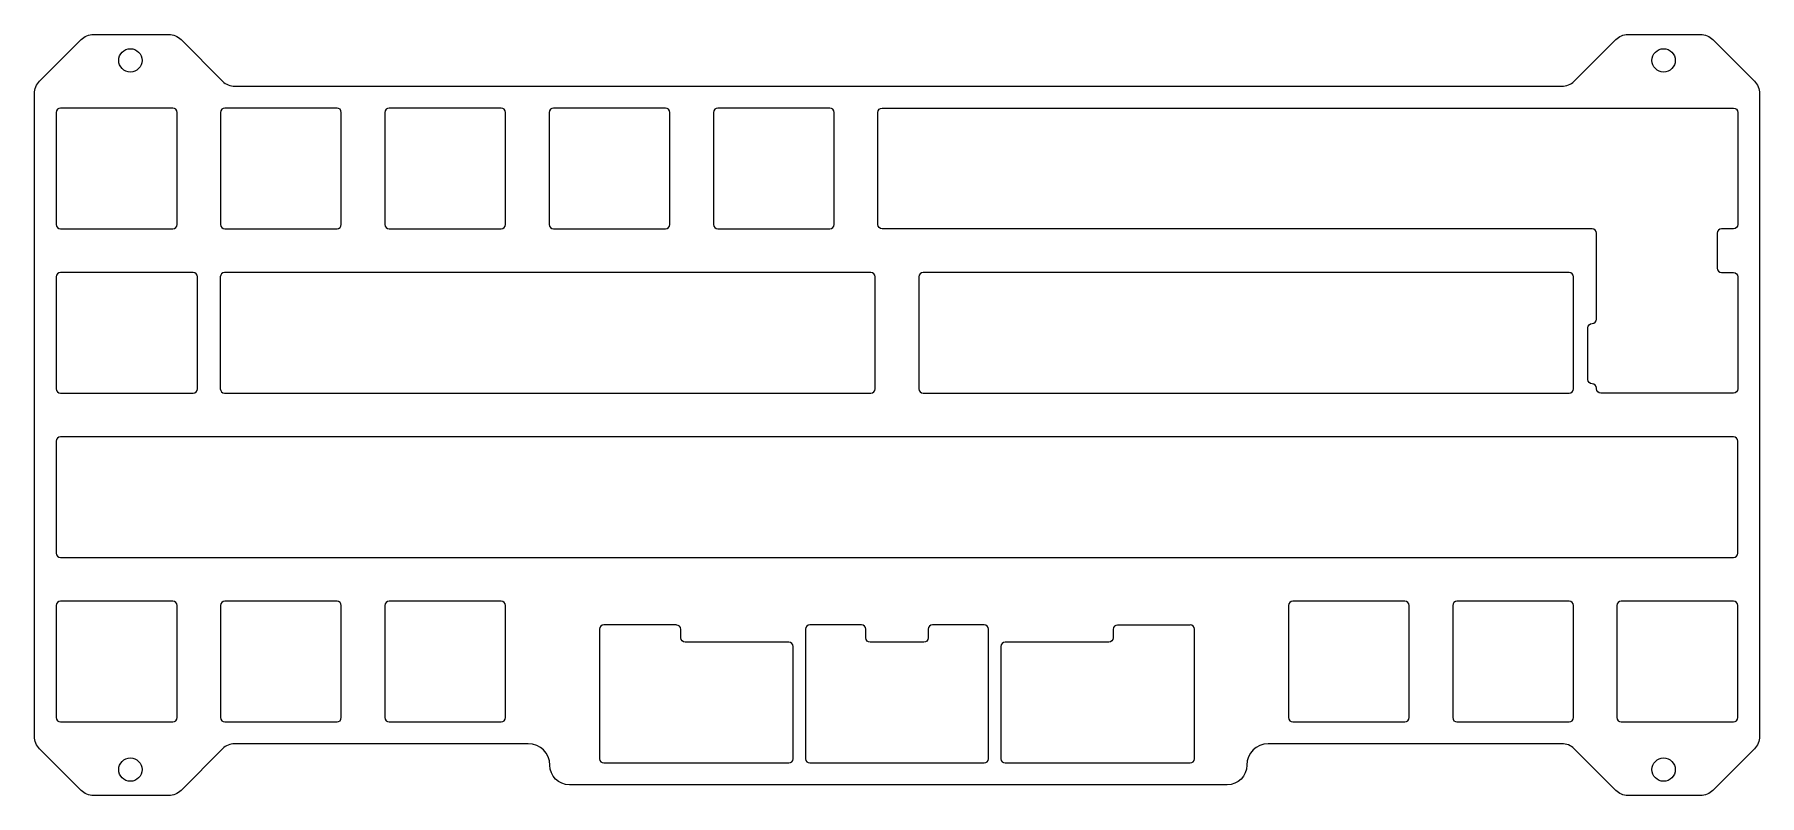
# Model space of a CAD drawing. Header units: millimetres. Extents: x 100 to 300, y 56 to 144.
import ezdxf

# ---------------------------------------------------------------- set-up
doc = ezdxf.new("R2010")
doc.units = ezdxf.units.MM
doc.header["$MEASUREMENT"] = 0
doc.layers.get('0').update_dxf_attribs({"lineweight": 0})

msp = doc.modelspace()

# ---------------------------------------------------------------- linework, layer by layer
at = {"color": 18, "lineweight": 25, "true_color": 0x000000}
msp.add_lwpolyline([(280.63, 121.41)], dxfattribs=at)
for centre in [(111.13, 140.94), (288.92, 140.94), (111.13, 58.73), (288.92, 58.73)]:
    msp.add_circle(centre, 1.35, dxfattribs=at)
for points, knots in [([(100.01, 99.96), (100.01, 99.96), (100.01, 62.56), (100.01, 62.56), (100.01, 62.03), (100.22, 61.53), (100.6, 61.15), (100.6, 61.15), (105.43, 56.32), (105.43, 56.32), (105.8, 55.95), (106.31, 55.74), (106.84, 55.74), (106.84, 55.74), (115.58, 55.74), (115.58, 55.74), (116.11, 55.74), (116.62, 55.95), (117, 56.32), (117, 56.32), (121.83, 61.15), (121.83, 61.15), (122.2, 61.52), (122.69, 61.73), (123.22, 61.74), (123.22, 61.74), (157.27, 61.74), (157.27, 61.74), (158.65, 61.74), (159.77, 60.62), (159.77, 59.24), (159.77, 57.99), (160.78, 56.97), (162.03, 56.97), (162.03, 56.97), (238.32, 56.97), (238.32, 56.97), (239.57, 56.97), (240.58, 57.99), (240.58, 59.24), (240.58, 59.24), (240.58, 59.24), (240.58, 59.24), (240.58, 60.62), (241.7, 61.74), (243.08, 61.74), (243.08, 61.74), (277.13, 61.74), (277.13, 61.74), (277.66, 61.74), (278.17, 61.53), (278.55, 61.15), (278.55, 61.15), (283.38, 56.32), (283.38, 56.32), (283.75, 55.95), (284.26, 55.73), (284.79, 55.73), (284.79, 55.73), (293.21, 55.73), (293.21, 55.73), (293.74, 55.73), (294.25, 55.94), (294.62, 56.32), (294.62, 56.32), (299.45, 61.15), (299.45, 61.15), (299.83, 61.52), (300.04, 62.03), (300.04, 62.56), (300.04, 62.56), (300.04, 137.11), (300.04, 137.11), (300.04, 137.64), (299.83, 138.15), (299.45, 138.52), (299.45, 138.52), (294.62, 143.35), (294.62, 143.35), (294.25, 143.73), (293.74, 143.94), (293.21, 143.94), (293.21, 143.94), (284.79, 143.94), (284.79, 143.94), (284.26, 143.94), (283.75, 143.73), (283.38, 143.35), (283.38, 143.35), (278.55, 138.52), (278.55, 138.52), (278.17, 138.15), (277.66, 137.94), (277.13, 137.94), (277.13, 137.94), (123.24, 137.94), (123.24, 137.94), (122.71, 137.94), (122.2, 138.15), (121.83, 138.52), (121.83, 138.52), (117, 143.35), (117, 143.35), (116.62, 143.73), (116.11, 143.94), (115.58, 143.94), (115.58, 143.94), (106.84, 143.94), (106.84, 143.94), (106.31, 143.94), (105.8, 143.73), (105.43, 143.35), (105.43, 143.35), (100.6, 138.52), (100.6, 138.52), (100.22, 138.15), (100.01, 137.64), (100.01, 137.11), (100.01, 137.11), (100.01, 99.96), (100.01, 99.96)], [0, 0, 0, 0, 1, 1, 1, 2, 2, 2, 3, 3, 3, 4, 4, 4, 5, 5, 5, 6, 6, 6, 7, 7, 7, 8, 8, 8, 9, 9, 9, 10, 10, 10, 11, 11, 11, 12, 12, 12, 13, 13, 13, 14, 14, 14, 15, 15, 15, 16, 16, 16, 17, 17, 17, 18, 18, 18, 19, 19, 19, 20, 20, 20, 21, 21, 21, 22, 22, 22, 23, 23, 23, 24, 24, 24, 25, 25, 25, 26, 26, 26, 27, 27, 27, 28, 28, 28, 29, 29, 29, 30, 30, 30, 31, 31, 31, 32, 32, 32, 33, 33, 33, 34, 34, 34, 35, 35, 35, 36, 36, 36, 37, 37, 37, 38, 38, 38, 39, 39, 39, 40, 40, 40, 40]), ([(103.04, 135.41), (103.04, 135.41), (116.04, 135.41), (116.04, 135.41), (116.31, 135.41), (116.54, 135.19), (116.54, 134.91), (116.54, 134.91), (116.54, 121.91), (116.54, 121.91), (116.54, 121.63), (116.31, 121.41), (116.04, 121.41), (116.04, 121.41), (103.04, 121.41), (103.04, 121.41), (102.76, 121.41), (102.54, 121.63), (102.54, 121.91), (102.54, 121.91), (102.54, 134.91), (102.54, 134.91), (102.54, 135.19), (102.76, 135.41), (103.04, 135.41)], [0, 0, 0, 0, 1, 1, 1, 2, 2, 2, 3, 3, 3, 4, 4, 4, 5, 5, 5, 6, 6, 6, 7, 7, 7, 8, 8, 8, 8]), ([(122.09, 135.41), (122.09, 135.41), (135.09, 135.41), (135.09, 135.41), (135.36, 135.41), (135.59, 135.19), (135.59, 134.91), (135.59, 134.91), (135.59, 121.91), (135.59, 121.91), (135.59, 121.63), (135.36, 121.41), (135.09, 121.41), (135.09, 121.41), (122.09, 121.41), (122.09, 121.41), (121.81, 121.41), (121.59, 121.63), (121.59, 121.91), (121.59, 121.91), (121.59, 134.91), (121.59, 134.91), (121.59, 135.19), (121.81, 135.41), (122.09, 135.41)], [0, 0, 0, 0, 1, 1, 1, 2, 2, 2, 3, 3, 3, 4, 4, 4, 5, 5, 5, 6, 6, 6, 7, 7, 7, 8, 8, 8, 8]), ([(141.14, 135.41), (141.14, 135.41), (154.14, 135.41), (154.14, 135.41), (154.41, 135.41), (154.64, 135.19), (154.64, 134.91), (154.64, 134.91), (154.64, 121.91), (154.64, 121.91), (154.64, 121.63), (154.41, 121.41), (154.14, 121.41), (154.14, 121.41), (141.14, 121.41), (141.14, 121.41), (140.86, 121.41), (140.64, 121.63), (140.64, 121.91), (140.64, 121.91), (140.64, 134.91), (140.64, 134.91), (140.64, 135.19), (140.86, 135.41), (141.14, 135.41)], [0, 0, 0, 0, 1, 1, 1, 2, 2, 2, 3, 3, 3, 4, 4, 4, 5, 5, 5, 6, 6, 6, 7, 7, 7, 8, 8, 8, 8]), ([(160.19, 135.41), (160.19, 135.41), (173.19, 135.41), (173.19, 135.41), (173.46, 135.41), (173.69, 135.19), (173.69, 134.91), (173.69, 134.91), (173.69, 121.91), (173.69, 121.91), (173.69, 121.63), (173.46, 121.41), (173.19, 121.41), (173.19, 121.41), (160.19, 121.41), (160.19, 121.41), (159.91, 121.41), (159.69, 121.63), (159.69, 121.91), (159.69, 121.91), (159.69, 134.91), (159.69, 134.91), (159.69, 135.19), (159.91, 135.41), (160.19, 135.41)], [0, 0, 0, 0, 1, 1, 1, 2, 2, 2, 3, 3, 3, 4, 4, 4, 5, 5, 5, 6, 6, 6, 7, 7, 7, 8, 8, 8, 8]), ([(179.24, 135.41), (179.24, 135.41), (192.24, 135.41), (192.24, 135.41), (192.51, 135.41), (192.74, 135.19), (192.74, 134.91), (192.74, 134.91), (192.74, 121.91), (192.74, 121.91), (192.74, 121.63), (192.51, 121.41), (192.24, 121.41), (192.24, 121.41), (179.24, 121.41), (179.24, 121.41), (178.96, 121.41), (178.74, 121.63), (178.74, 121.91), (178.74, 121.91), (178.74, 134.91), (178.74, 134.91), (178.74, 135.19), (178.96, 135.41), (179.24, 135.41)], [0, 0, 0, 0, 1, 1, 1, 2, 2, 2, 3, 3, 3, 4, 4, 4, 5, 5, 5, 6, 6, 6, 7, 7, 7, 8, 8, 8, 8]), ([(280.63, 121.41), (280.91, 121.41), (281.13, 121.18), (281.13, 120.91), (281.13, 120.91), (281.13, 110.94), (281.13, 110.94), (281.13, 110.67), (280.91, 110.44), (280.63, 110.44), (280.36, 110.44), (280.13, 110.22), (280.13, 109.94), (280.13, 109.94), (280.13, 103.94), (280.13, 103.94), (280.13, 103.67), (280.36, 103.44), (280.63, 103.44), (280.91, 103.44), (281.13, 103.22), (281.13, 102.94), (281.13, 102.94), (281.13, 102.86), (281.13, 102.86), (281.13, 102.58), (281.36, 102.36), (281.63, 102.36), (281.63, 102.36), (297.01, 102.36), (297.01, 102.36), (297.29, 102.36), (297.51, 102.58), (297.51, 102.86), (297.51, 102.86), (297.51, 115.86), (297.51, 115.86), (297.51, 116.14), (297.29, 116.36), (297.01, 116.36), (297.01, 116.36), (295.63, 116.36), (295.63, 116.36), (295.36, 116.36), (295.13, 116.58), (295.13, 116.86), (295.13, 116.86), (295.13, 120.91), (295.13, 120.91), (295.13, 121.19), (295.36, 121.41), (295.63, 121.41), (295.63, 121.41), (297.01, 121.41), (297.01, 121.41), (297.29, 121.41), (297.51, 121.63), (297.51, 121.91), (297.51, 121.91), (297.51, 134.91), (297.51, 134.91), (297.51, 135.19), (297.29, 135.41), (297.01, 135.41), (297.01, 135.41), (198.31, 135.41), (198.31, 135.41), (198.04, 135.41), (197.81, 135.19), (197.81, 134.91), (197.81, 134.91), (197.81, 121.91), (197.81, 121.91), (197.81, 121.63), (198.04, 121.41), (198.31, 121.41), (198.31, 121.41), (280.63, 121.41), (280.63, 121.41)], [0, 0, 0, 0, 1, 1, 1, 2, 2, 2, 3, 3, 3, 4, 4, 4, 5, 5, 5, 6, 6, 6, 7, 7, 7, 8, 8, 8, 9, 9, 9, 10, 10, 10, 11, 11, 11, 12, 12, 12, 13, 13, 13, 14, 14, 14, 15, 15, 15, 16, 16, 16, 17, 17, 17, 18, 18, 18, 19, 19, 19, 20, 20, 20, 21, 21, 21, 22, 22, 22, 23, 23, 23, 24, 24, 24, 25, 25, 25, 26, 26, 26, 26]), ([(118.42, 102.36), (118.42, 102.36), (103.04, 102.36), (103.04, 102.36), (102.76, 102.36), (102.54, 102.58), (102.54, 102.86), (102.54, 102.86), (102.54, 115.86), (102.54, 115.86), (102.54, 116.14), (102.76, 116.36), (103.04, 116.36), (103.04, 116.36), (118.42, 116.36), (118.42, 116.36), (118.7, 116.36), (118.92, 116.14), (118.92, 115.86), (118.92, 115.86), (118.92, 102.86), (118.92, 102.86), (118.92, 102.58), (118.7, 102.36), (118.42, 102.36)], [0, 0, 0, 0, 1, 1, 1, 2, 2, 2, 3, 3, 3, 4, 4, 4, 5, 5, 5, 6, 6, 6, 7, 7, 7, 8, 8, 8, 8]), ([(196.98, 102.36), (196.98, 102.36), (122.06, 102.36), (122.06, 102.36), (121.79, 102.36), (121.56, 102.58), (121.56, 102.86), (121.56, 102.86), (121.56, 115.86), (121.56, 115.86), (121.56, 116.14), (121.79, 116.36), (122.06, 116.36), (122.06, 116.36), (196.98, 116.36), (196.98, 116.36), (197.25, 116.36), (197.48, 116.14), (197.48, 115.86), (197.48, 115.86), (197.48, 102.86), (197.48, 102.86), (197.48, 102.58), (197.25, 102.36), (196.98, 102.36)], [0, 0, 0, 0, 1, 1, 1, 2, 2, 2, 3, 3, 3, 4, 4, 4, 5, 5, 5, 6, 6, 6, 7, 7, 7, 8, 8, 8, 8]), ([(277.96, 102.36), (277.96, 102.36), (203.05, 102.36), (203.05, 102.36), (202.77, 102.36), (202.55, 102.58), (202.55, 102.86), (202.55, 102.86), (202.55, 115.86), (202.55, 115.86), (202.55, 116.14), (202.77, 116.36), (203.05, 116.36), (203.05, 116.36), (277.96, 116.36), (277.96, 116.36), (278.24, 116.36), (278.46, 116.14), (278.46, 115.86), (278.46, 115.86), (278.46, 102.86), (278.46, 102.86), (278.46, 102.58), (278.24, 102.36), (277.96, 102.36)], [0, 0, 0, 0, 1, 1, 1, 2, 2, 2, 3, 3, 3, 4, 4, 4, 5, 5, 5, 6, 6, 6, 7, 7, 7, 8, 8, 8, 8]), ([(297.01, 83.31), (297.01, 83.31), (103.04, 83.31), (103.04, 83.31), (102.76, 83.31), (102.54, 83.53), (102.54, 83.81), (102.54, 83.81), (102.54, 96.81), (102.54, 96.81), (102.54, 97.09), (102.76, 97.31), (103.04, 97.31), (103.04, 97.31), (297.01, 97.31), (297.01, 97.31), (297.29, 97.31), (297.51, 97.09), (297.51, 96.81), (297.51, 96.81), (297.51, 83.81), (297.51, 83.81), (297.51, 83.53), (297.29, 83.31), (297.01, 83.31)], [0, 0, 0, 0, 1, 1, 1, 2, 2, 2, 3, 3, 3, 4, 4, 4, 5, 5, 5, 6, 6, 6, 7, 7, 7, 8, 8, 8, 8]), ([(103.04, 78.26), (103.04, 78.26), (116.04, 78.26), (116.04, 78.26), (116.31, 78.26), (116.54, 78.04), (116.54, 77.76), (116.54, 77.76), (116.54, 64.76), (116.54, 64.76), (116.54, 64.48), (116.31, 64.26), (116.04, 64.26), (116.04, 64.26), (103.04, 64.26), (103.04, 64.26), (102.76, 64.26), (102.54, 64.48), (102.54, 64.76), (102.54, 64.76), (102.54, 77.76), (102.54, 77.76), (102.54, 78.04), (102.76, 78.26), (103.04, 78.26)], [0, 0, 0, 0, 1, 1, 1, 2, 2, 2, 3, 3, 3, 4, 4, 4, 5, 5, 5, 6, 6, 6, 7, 7, 7, 8, 8, 8, 8]), ([(122.09, 78.26), (122.09, 78.26), (135.09, 78.26), (135.09, 78.26), (135.36, 78.26), (135.59, 78.04), (135.59, 77.76), (135.59, 77.76), (135.59, 64.76), (135.59, 64.76), (135.59, 64.48), (135.36, 64.26), (135.09, 64.26), (135.09, 64.26), (122.09, 64.26), (122.09, 64.26), (121.81, 64.26), (121.59, 64.48), (121.59, 64.76), (121.59, 64.76), (121.59, 77.76), (121.59, 77.76), (121.59, 78.04), (121.81, 78.26), (122.09, 78.26)], [0, 0, 0, 0, 1, 1, 1, 2, 2, 2, 3, 3, 3, 4, 4, 4, 5, 5, 5, 6, 6, 6, 7, 7, 7, 8, 8, 8, 8]), ([(141.14, 78.26), (141.14, 78.26), (154.14, 78.26), (154.14, 78.26), (154.41, 78.26), (154.64, 78.04), (154.64, 77.76), (154.64, 77.76), (154.64, 64.76), (154.64, 64.76), (154.64, 64.48), (154.41, 64.26), (154.14, 64.26), (154.14, 64.26), (141.14, 64.26), (141.14, 64.26), (140.86, 64.26), (140.64, 64.48), (140.64, 64.76), (140.64, 64.76), (140.64, 77.76), (140.64, 77.76), (140.64, 78.04), (140.86, 78.26), (141.14, 78.26)], [0, 0, 0, 0, 1, 1, 1, 2, 2, 2, 3, 3, 3, 4, 4, 4, 5, 5, 5, 6, 6, 6, 7, 7, 7, 8, 8, 8, 8]), ([(245.91, 78.26), (245.91, 78.26), (258.91, 78.26), (258.91, 78.26), (259.19, 78.26), (259.41, 78.04), (259.41, 77.76), (259.41, 77.76), (259.41, 64.76), (259.41, 64.76), (259.41, 64.48), (259.19, 64.26), (258.91, 64.26), (258.91, 64.26), (245.91, 64.26), (245.91, 64.26), (245.64, 64.26), (245.41, 64.48), (245.41, 64.76), (245.41, 64.76), (245.41, 77.76), (245.41, 77.76), (245.41, 78.04), (245.64, 78.26), (245.91, 78.26)], [0, 0, 0, 0, 1, 1, 1, 2, 2, 2, 3, 3, 3, 4, 4, 4, 5, 5, 5, 6, 6, 6, 7, 7, 7, 8, 8, 8, 8]), ([(264.96, 78.26), (264.96, 78.26), (277.96, 78.26), (277.96, 78.26), (278.24, 78.26), (278.46, 78.04), (278.46, 77.76), (278.46, 77.76), (278.46, 64.76), (278.46, 64.76), (278.46, 64.48), (278.24, 64.26), (277.96, 64.26), (277.96, 64.26), (264.96, 64.26), (264.96, 64.26), (264.69, 64.26), (264.46, 64.48), (264.46, 64.76), (264.46, 64.76), (264.46, 77.76), (264.46, 77.76), (264.46, 78.04), (264.69, 78.26), (264.96, 78.26)], [0, 0, 0, 0, 1, 1, 1, 2, 2, 2, 3, 3, 3, 4, 4, 4, 5, 5, 5, 6, 6, 6, 7, 7, 7, 8, 8, 8, 8]), ([(284.01, 78.26), (284.01, 78.26), (297.01, 78.26), (297.01, 78.26), (297.29, 78.26), (297.51, 78.04), (297.51, 77.76), (297.51, 77.76), (297.51, 64.76), (297.51, 64.76), (297.51, 64.48), (297.29, 64.26), (297.01, 64.26), (297.01, 64.26), (284.01, 64.26), (284.01, 64.26), (283.74, 64.26), (283.51, 64.48), (283.51, 64.76), (283.51, 64.76), (283.51, 77.76), (283.51, 77.76), (283.51, 78.04), (283.74, 78.26), (284.01, 78.26)], [0, 0, 0, 0, 1, 1, 1, 2, 2, 2, 3, 3, 3, 4, 4, 4, 5, 5, 5, 6, 6, 6, 7, 7, 7, 8, 8, 8, 8]), ([(174.95, 74), (174.95, 73.72), (175.17, 73.5), (175.45, 73.5), (175.45, 73.5), (187.48, 73.5), (187.48, 73.5), (187.75, 73.5), (187.98, 73.27), (187.98, 73), (187.98, 73), (187.98, 60), (187.98, 60), (187.98, 59.72), (187.75, 59.5), (187.48, 59.5), (187.48, 59.5), (166.04, 59.5), (166.04, 59.5), (165.76, 59.5), (165.54, 59.72), (165.54, 60), (165.54, 60), (165.54, 75), (165.54, 75), (165.54, 75.27), (165.76, 75.5), (166.04, 75.5), (166.04, 75.5), (174.45, 75.5), (174.45, 75.5), (174.45, 75.5), (174.45, 75.49), (174.45, 75.49), (174.73, 75.49), (174.95, 75.27), (174.95, 74.99), (174.95, 74.99), (174.95, 74), (174.95, 74)], [0, 0, 0, 0, 1, 1, 1, 2, 2, 2, 3, 3, 3, 4, 4, 4, 5, 5, 5, 6, 6, 6, 7, 7, 7, 8, 8, 8, 9, 9, 9, 10, 10, 10, 11, 11, 11, 12, 12, 12, 13, 13, 13, 13]), ([(203.14, 73.49), (203.41, 73.49), (203.64, 73.72), (203.64, 73.99), (203.64, 73.99), (203.64, 75), (203.64, 75), (203.64, 75.27), (203.86, 75.5), (204.14, 75.5), (204.14, 75.5), (210.14, 75.5), (210.14, 75.5), (210.41, 75.5), (210.64, 75.27), (210.64, 75), (210.64, 75), (210.64, 60), (210.64, 60), (210.64, 59.72), (210.41, 59.5), (210.14, 59.5), (210.14, 59.5), (189.91, 59.5), (189.91, 59.5), (189.64, 59.5), (189.41, 59.72), (189.41, 60), (189.41, 60), (189.41, 75), (189.41, 75), (189.41, 75.27), (189.64, 75.5), (189.91, 75.5), (189.91, 75.5), (195.91, 75.5), (195.91, 75.5), (196.19, 75.5), (196.41, 75.27), (196.41, 75), (196.41, 75), (196.41, 73.99), (196.41, 73.99), (196.41, 73.72), (196.64, 73.49), (196.91, 73.49), (196.91, 73.49), (203.14, 73.49), (203.14, 73.49)], [0, 0, 0, 0, 1, 1, 1, 2, 2, 2, 3, 3, 3, 4, 4, 4, 5, 5, 5, 6, 6, 6, 7, 7, 7, 8, 8, 8, 9, 9, 9, 10, 10, 10, 11, 11, 11, 12, 12, 12, 13, 13, 13, 14, 14, 14, 15, 15, 15, 16, 16, 16, 16]), ([(224.6, 73.5), (224.88, 73.5), (225.1, 73.72), (225.1, 74), (225.1, 74), (225.1, 74.99), (225.1, 74.99), (225.1, 75.27), (225.32, 75.49), (225.6, 75.49), (225.6, 75.49), (234.01, 75.49), (234.01, 75.49), (234.01, 75.49), (234.01, 75.5), (234.01, 75.5), (234.29, 75.5), (234.51, 75.27), (234.51, 75), (234.51, 75), (234.51, 60), (234.51, 60), (234.51, 59.72), (234.29, 59.5), (234.01, 59.5), (234.01, 59.5), (212.58, 59.5), (212.58, 59.5), (212.3, 59.5), (212.08, 59.72), (212.08, 60), (212.08, 60), (212.08, 73), (212.08, 73), (212.08, 73.27), (212.3, 73.5), (212.58, 73.5), (212.58, 73.5), (224.6, 73.5), (224.6, 73.5)], [0, 0, 0, 0, 1, 1, 1, 2, 2, 2, 3, 3, 3, 4, 4, 4, 5, 5, 5, 6, 6, 6, 7, 7, 7, 8, 8, 8, 9, 9, 9, 10, 10, 10, 11, 11, 11, 12, 12, 12, 13, 13, 13, 13])]:
    msp.add_open_spline(points, degree=3, knots=knots, dxfattribs=at)

doc.saveas('drawing.dxf')
